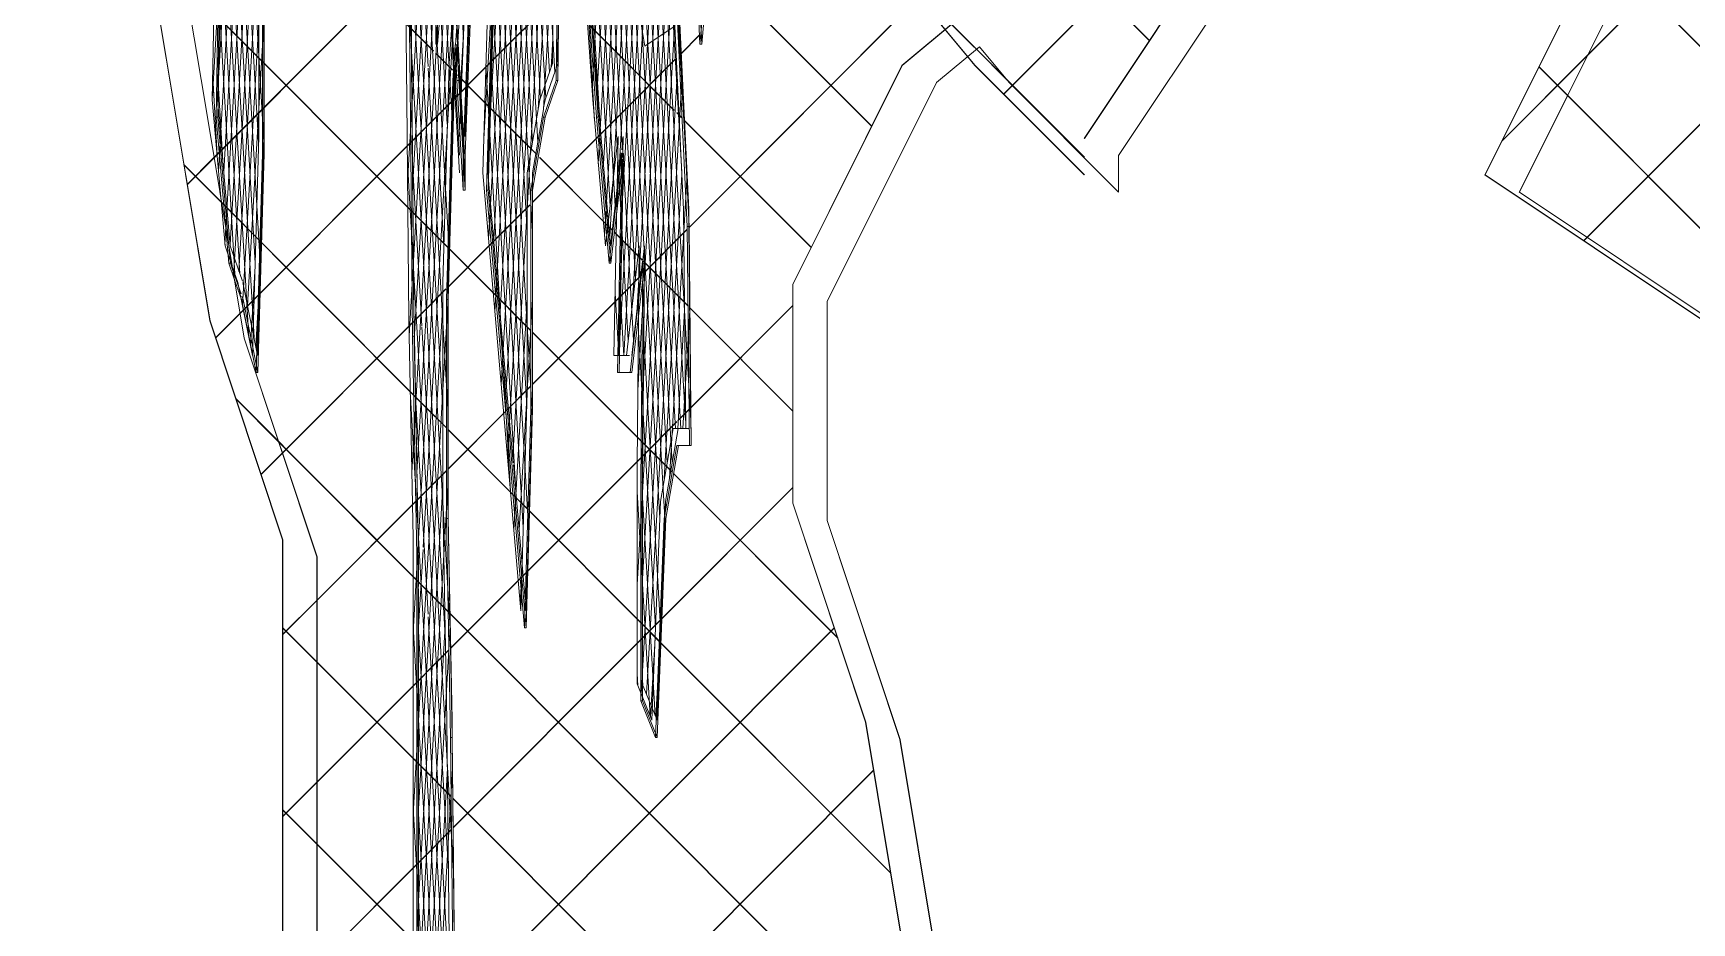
# Model space of a CAD drawing. Header units: millimetres. Extents: x -12186 to 152825, y -4386 to 9463.
# Drawn here: x 68266 to 68981, y 1744 to 2128 of the extents above; entities that cross this region are included whole.
import ezdxf

# ---------------------------------------------------------------- set-up
doc = ezdxf.new("R2010")
doc.units = ezdxf.units.MM
doc.layers.add('G-IMPT', color=8, linetype='Continuous', lineweight=5)
doc.layers.add('L-PLNT', color=71, linetype='Continuous', lineweight=5)

# ---------------------------------------------------------------- blocks, each defined once
blk = doc.blocks.new('SVA_Shades of Green Tree - Australian_Tree_based_on_Leopard_Tree_2901-V313-Section B-B')
at = {"layer": 'G-IMPT'}
for p, q in [((20848.89, 2100.86), (20905.13, 3071.88)), ((20953.44, 2102.35), (21009.6, 3072.1)), ((20955.66, 2102.35), (21011.82, 3072.1)), ((21190.1, 2101.5), (22158.22, 3071.25)), ((21193.95, 2105.49), (22158.09, 3071.25)), ((21052.91, 1960.9), (21003.66, 2811.33)), ((21055.13, 1960.9), (21005.88, 2811.33)), ((21048.57, 1957.47), (21000.89, 2780.84)), ((21050.78, 1957.47), (21003.1, 2780.84)), ((21044.89, 1942.57), (20998.49, 2743.91)), ((21047.11, 1942.57), (21000.7, 2743.91)), ((20986.92, 2080.85), (20953.67, 2655.08)), ((20989.14, 2080.85), (20955.88, 2655.08)), ((20940.32, 2123.95), (20431.39, 2633.73)), ((20940.44, 2123.95), (20431.51, 2633.73)), ((20939.66, 2112.66), (20909.44, 2634.58)), ((20941.84, 2113.37), (20911.65, 2634.58)), ((20864.63, 1996.54), (20831.73, 2564.69)), ((20866.84, 1996.67), (20833.95, 2564.69)), ((20867.32, 2028.61), (20837.38, 2545.65)), ((20868.83, 2080.89), (20842.28, 2539.35)), ((20869.53, 2028.61), (20840.39, 2531.95)), ((20871.05, 2080.89), (20845.01, 2530.59)), ((20984.61, 2042.31), (20958.36, 2495.64)), ((20986.83, 2042.31), (20960.58, 2495.64)), ((20851.54, 2068.14), (20876.29, 2495.44)), ((20853.76, 2068.14), (20878.5, 2495.44)), ((20851.11, 2100.86), (20872.86, 2476.43)), ((20984.43, 1966.99), (20956.83, 2443.71)), ((20986.65, 1966.99), (20959.04, 2443.71)), ((20854.69, 2044), (20875.79, 2408.37)), ((20856.48, 2036.77), (20878, 2408.37)), ((21012.55, 2103.44), (21029.46, 2395.49)), ((21014.76, 2103.44), (21031.68, 2395.49)), ((21041.73, 1918.71), (21015.36, 2374.09)), ((21043.95, 1918.71), (21017.57, 2374.09)), ((21023.18, 2051.77), (21042.1, 2378.46)), ((21025.4, 2051.77), (21044.32, 2378.46)), ((21015.24, 2071.55), (21032.57, 2370.73)), ((21017.46, 2071.55), (21034.78, 2370.73)), ((21051.26, 2067.84), (21034.71, 2353.69)), ((21052.04, 2092.63), (21036.92, 2353.69)), ((21017.97, 2040.18), (21035.68, 2345.97)), ((21020.18, 2040.18), (21037.89, 2345.97)), ((20965.91, 2082.32), (20980.87, 2340.75)), ((20968.12, 2082.32), (20983.09, 2340.75)), ((21024.08, 1988.92), (21044.52, 2341.85)), ((21026.3, 1988.92), (21046.74, 2341.85)), ((21404.99, 2081.47), (21662.99, 2339.9)), ((21441.96, 2118.63), (21662.86, 2339.9)), ((21031.23, 2021.65), (21013.85, 2321.82)), ((21033.44, 2021.65), (21016.06, 2321.82)), ((20858.13, 2025.14), (20874.49, 2307.51)), ((21029.82, 2009.47), (21046.8, 2302.66)), ((21032.03, 2009.47), (21049.01, 2302.66)), ((21023.34, 2079.4), (21011.5, 2283.83)), ((21025.56, 2079.4), (21014, 2279.02)), ((20957.09, 2125.48), (20948.75, 2269.43)), ((20959.3, 2125.48), (20950.97, 2269.43)), ((20973.4, 1976.41), (20990.42, 2270.36)), ((21020.31, 2053.27), (21007.61, 2272.63)), ((21022.53, 2053.27), (21010.1, 2267.82)), ((21252.94, 2124.64), (21109.24, 2268.58)), ((20975.62, 1976.41), (20992.25, 2263.63)), ((21032.3, 1973.96), (21048.86, 2259.87)), ((21034.52, 1973.96), (21051.07, 2259.87)), ((20967.95, 2039.14), (20980.52, 2256.27)), ((20970.67, 2007.78), (20985.07, 2256.27)), ((20990.37, 2099.83), (20981.31, 2256.27)), ((20994.26, 2111.03), (20985.8, 2257.07)), ((21252.81, 2124.64), (21122.89, 2254.78)), ((21440.18, 2038.3), (21656.95, 2255.43)), ((21441.56, 2039.81), (21656.82, 2255.43)), ((20970.16, 2039.14), (20982.41, 2250.55)), ((20972.89, 2007.78), (20986.85, 2248.88)), ((20992.58, 2099.83), (20983.95, 2248.88)), ((20996.47, 2111.03), (20988.3, 2252.26)), ((20976.13, 1945.05), (20993.43, 2243.9)), ((20985.85, 2074.8), (20995.44, 2240.28)), ((20860.35, 2025.14), (20871.45, 2216.76)), ((21031.99, 1890.16), (21050.92, 2217.08)), ((21034.21, 1890.16), (21053.14, 2217.08)), ((20989.34, 2094.72), (20996.16, 2212.54)), ((20991.57, 2095.12), (20998.16, 2208.92)), ((21013.65, 2089.86), (21007.39, 2197.98)), ((21015.87, 2089.86), (21009.61, 2197.98)), ((20852.9, 2193.37), (20851.07, 2099.01)), ((20933.98, 2193.37), (20934.89, 2099.35)), ((20948.63, 2036.26), (20939.66, 2191.08)), ((20945.57, 2127.27), (20941.88, 2191.08)), ((20953.68, 2122.81), (20958.58, 2193.37)), ((20939.66, 2021.27), (20949.25, 2186.76)), ((20941.88, 2021.27), (20951.46, 2186.76)), ((20982.92, 1914.71), (20967.43, 2182.13)), ((20985.13, 1914.71), (20969.65, 2182.13)), ((21698.25, 1913.86), (21431.27, 2181.29)), ((20871.12, 2083.28), (20871.12, 2177.64)), ((20933.02, 2063.47), (20939.66, 2178.12)), ((20935.24, 2063.47), (20941.88, 2178.12)), ((21122.35, 2180.27), (21174.44, 2117.68)), ((20858.5, 2024.1), (20850.18, 2167.65)), ((20860.71, 2024.1), (20852.4, 2167.65)), ((20940.44, 2045.52), (20821.03, 2165.13)), ((20838.09, 2062.62), (20940.44, 2165.14)), ((20849.64, 2074.31), (20940.32, 2165.14)), ((20939.66, 2034.23), (20932.03, 2165.98)), ((20941.88, 2034.23), (20934.25, 2165.98)), ((20939.66, 2099.69), (20943.3, 2162.56)), ((20941.88, 2099.69), (20945.52, 2162.56)), ((20955.46, 2075.2), (20950.5, 2160.81)), ((20957.63, 2075.89), (20952.71, 2160.81)), ((21177.33, 2121.82), (21139.25, 2159.96)), ((21224.85, 2074.35), (21139.38, 2159.96)), ((20950.14, 2088.54), (20946.08, 2158.79)), ((20952.36, 2088.54), (20948.3, 2158.63)), ((21133.23, 2087.69), (21063.1, 2157.94)), ((21698.12, 1913.86), (21459.78, 2152.61)), ((20940.32, 2045.52), (20837.25, 2148.76)), ((21133.1, 2087.69), (21073.34, 2147.56)), ((20939.66, 1942.84), (20951.31, 2143.99)), ((20941.88, 1942.84), (20953.53, 2143.99)), ((20968.66, 2114.98), (20997.49, 2143.86)), ((20968.67, 2115.11), (20997.5, 2143.99)), ((21054.37, 2043.98), (21153.37, 2143.15)), ((21054.37, 2044.11), (21153.25, 2143.15)), ((20861.82, 2010.37), (20868.9, 2132.65)), ((20864.04, 2010.37), (20871.12, 2132.65)), ((21047.98, 2094.66), (21011.72, 2130.98)), ((20944.17, 2120.08), (20940.32, 2123.95)), ((20944.2, 2120.18), (20940.44, 2123.95)), ((20945.82, 2123.07), (20945.57, 2127.27)), ((20994.93, 2112.97), (20995.65, 2125.32)), ((20997.21, 2113.95), (20997.86, 2125.32)), ((21022.48, 2120.07), (21011.72, 2130.85)), ((21050.77, 2118.93), (21058.9, 2127.07)), ((21050.78, 2118.81), (21058.91, 2126.95)), ((20952.38, 2111.99), (20945.38, 2119.01)), ((20952.39, 2111.86), (20945.38, 2118.87)), ((20950.84, 2036.26), (20945.82, 2123.07)), ((21047.98, 2094.53), (21023.05, 2119.5)), ((21024.92, 2093.03), (21048.53, 2116.68)), ((21191.53, 2107.59), (21178.27, 2120.88)), ((21404.86, 2081.47), (21441.96, 2118.63)), ((20948.17, 1965.78), (20939.66, 2112.66)), ((20950.38, 1965.78), (20941.88, 2112.66)), ((20958.22, 2106.14), (20954.57, 2109.8)), ((20954.99, 2113.92), (20957.67, 2067.55)), ((20958.92, 2105.23), (20968.66, 2114.98)), ((20958.93, 2105.36), (20968.67, 2115.11)), ((20977.61, 1928), (20966.83, 2114.12)), ((20979.82, 1928), (20969.04, 2114.12)), ((21024.92, 2092.9), (21048.52, 2116.55)), ((21033.8, 1842.93), (21049.24, 2109.65)), ((21051.33, 2107.4), (21051.46, 2109.65)), ((21433.1, 2100.9), (21420.75, 2113.28)), ((21606.68, 1927.16), (21420.87, 2113.28)), ((20851.13, 2072.83), (20849.05, 2108.83)), ((20853.35, 2072.83), (20851.26, 2108.83)), ((20954.85, 2101.27), (20958.16, 2104.59)), ((20954.86, 2101.15), (20958.16, 2104.46)), ((20958.22, 2106.02), (20955.37, 2108.87)), ((20968.12, 2096.22), (20958.93, 2105.43)), ((20968.12, 2096.1), (20958.93, 2105.3)), ((21036.01, 1842.93), (21051.33, 2107.4)), ((21189.97, 2101.5), (21193.7, 2105.24)), ((21224.72, 2074.35), (21192.99, 2106.13)), ((20851.07, 2099.01), (20856.54, 2036.1)), ((20933.73, 1997.3), (20939.66, 2099.69)), ((20934.89, 2099.01), (20935.8, 2004.99)), ((20936, 1998.13), (20941.88, 2099.69)), ((20940.32, 2086.72), (20952.25, 2098.67)), ((20940.44, 2086.72), (20952.24, 2098.53)), ((20953, 2099.29), (20954.86, 2101.15)), ((20953.01, 2099.43), (20954.85, 2101.27)), ((20985.76, 2078.55), (20968.12, 2096.22)), ((20981.33, 2082.86), (20968.12, 2096.1)), ((21599.02, 1934.7), (21433.1, 2100.9)), ((21015.18, 2083.27), (21024.49, 2092.6)), ((21015.19, 2083.16), (21024.5, 2092.48)), ((21051.37, 2091.26), (21049.07, 2093.56)), ((21051.38, 2091.13), (21049.07, 2093.43)), ((21053.48, 2067.84), (21052.04, 2092.63)), ((21107.12, 2035.41), (21052.14, 2090.49)), ((21107, 2035.41), (21052.15, 2090.35)), ((20850.33, 1996.45), (20940.44, 2086.72)), ((20860.83, 2007.09), (20940.32, 2086.72)), ((20868.38, 1988.92), (20871.12, 2083.28)), ((20985.77, 2078.42), (20982.46, 2081.73)), ((20986.95, 2055), (21015.18, 2083.27)), ((20986.95, 2054.87), (21015.19, 2083.16)), ((20837.97, 2062.62), (20849.57, 2074.24)), ((20978.34, 1945.05), (20985.82, 2074.24)), ((20988.86, 2075.44), (20986.29, 2078.02)), ((20988.85, 2075.33), (20986.29, 2077.89)), ((21018.44, 2045.69), (20989.93, 2074.24)), ((21018.43, 2045.83), (20990.06, 2074.24)), ((21028.2, 1995.52), (21023.62, 2074.55)), ((21025.86, 2075.89), (21025.83, 2074.24)), ((21025.86, 2074.24), (21025.84, 2074.55)), ((20852.91, 2054.64), (20836.57, 2071.01)), ((20940.44, 1967.09), (20836.7, 2071.01)), ((20939.66, 1955.8), (20932.94, 2071.85)), ((20939.22, 2001.61), (20935.16, 2071.85)), ((21030.41, 1995.52), (21025.92, 2073.12)), ((21043.72, 1935.83), (21051.31, 2066.88)), ((21053.39, 2064.63), (21053.52, 2066.88)), ((21045.93, 1935.83), (21053.39, 2064.63)), ((20940.32, 1967.09), (20852.91, 2054.64)), ((20969.08, 2037.1), (20985.8, 2053.84)), ((20969.09, 2036.98), (20985.79, 2053.71)), ((20950.41, 2035.4), (20940.32, 2045.52)), ((20950.42, 2035.53), (20940.44, 2045.52)), ((21021.54, 2042.71), (21018.43, 2045.83)), ((21021.53, 2042.6), (21018.44, 2045.69)), ((20854.27, 2036.77), (20854.69, 2044)), ((21024.68, 2039.44), (21022.19, 2041.93)), ((21024.68, 2039.56), (21022.2, 2042.05)), ((21034.25, 2029.98), (21024.68, 2039.56)), ((21034.28, 2029.82), (21024.68, 2039.44)), ((21034.84, 2024.54), (21053.58, 2043.31)), ((21034.85, 2024.42), (21053.57, 2043.17)), ((21055.16, 1957.47), (21054.32, 2044.43)), ((21440.06, 2038.3), (21441.56, 2039.81)), ((20856.54, 2036.1), (20861.84, 2020.85)), ((20949.29, 1868), (20939.66, 2034.23)), ((20951.47, 1868.64), (20941.88, 2034.23)), ((20950.66, 2018.52), (20969.09, 2036.98)), ((20950.67, 2018.66), (20969.08, 2037.1)), ((20971.01, 2014.9), (20951.13, 2034.81)), ((20971.02, 2014.76), (20951.13, 2034.68)), ((20865.35, 1992.94), (20867.22, 2025.15)), ((20867.57, 1992.94), (20869.43, 2025.15)), ((21029.65, 1988.92), (21034.35, 2029.47)), ((21053.96, 2010.11), (21034.6, 2029.5)), ((21053.96, 2010.24), (21034.62, 2029.61)), ((21035.05, 2028.71), (21035.03, 2026.92)), ((20862.01, 2020.37), (20868.38, 1988.92)), ((20934.87, 1938.48), (20939.66, 2021.27)), ((20937.08, 1938.48), (20941.88, 2021.27)), ((20940.32, 2008.29), (20949.57, 2017.56)), ((20940.44, 2008.29), (20949.58, 2017.44)), ((21024.19, 2013.87), (21033.91, 2023.61)), ((21024.19, 2013.74), (21033.89, 2023.46)), ((20939.66, 1864.41), (20948.17, 2011.29)), ((20941.88, 1864.41), (20950.38, 2011.29)), ((20986.21, 1999.68), (20971.01, 2014.9)), ((20981.89, 2003.87), (20971.02, 2014.76)), ((20978.85, 1913.69), (20984.61, 2013.18)), ((20981.07, 1913.69), (20986.83, 2013.18)), ((20986.95, 1976.57), (21024.19, 2013.87)), ((20986.95, 1976.44), (21024.19, 2013.74)), ((21024.04, 1988.92), (21022.49, 2015.74)), ((21026.25, 1988.92), (21024.7, 2015.74)), ((21099.19, 1964.93), (21054.71, 2009.49)), ((21055.12, 1966.3), (21099.19, 2010.44)), ((21055.12, 1966.43), (21099.06, 2010.44)), ((20850.2, 1996.45), (20860.83, 2007.09)), ((20869.91, 1937.64), (20940.44, 2008.29)), ((20879.07, 1946.94), (20940.32, 2008.29)), ((20935.81, 2004.65), (20937.63, 1910.29)), ((20986.21, 1999.55), (20982.5, 2003.26)), ((21049.51, 1957.47), (21052.46, 2008.27)), ((21051.73, 1957.47), (21054.67, 2008.27)), ((21099.06, 1964.93), (21055.58, 2008.49)), ((20941.88, 1955.8), (20939.25, 2001.21)), ((21033.76, 1952.05), (20986.95, 1998.94)), ((21033.76, 1951.92), (20986.95, 1998.81)), ((21039.91, 1871.66), (21032.54, 1998.94)), ((21042.13, 1871.66), (21034.76, 1998.94)), ((20975.35, 1964.95), (20986.21, 1975.83)), ((20975.36, 1964.83), (20986.21, 1975.7)), ((20877.55, 1951.54), (20858.96, 1970.15)), ((20940.44, 1888.66), (20859.09, 1970.15)), ((20939.66, 1877.37), (20934.24, 1971)), ((20941.88, 1877.37), (20936.46, 1971)), ((20949.76, 1957.63), (20940.32, 1967.09)), ((20949.76, 1957.75), (20940.44, 1967.09)), ((20950.5, 1940.06), (20975.35, 1964.95)), ((20950.5, 1939.93), (20975.36, 1964.83)), ((21033.69, 1944.96), (21049.07, 1960.37)), ((21033.69, 1944.83), (21049.07, 1960.24)), ((21049.59, 1960.76), (21054.39, 1965.57)), ((21049.6, 1960.9), (21054.39, 1965.7)), ((20950.62, 1766.61), (20939.66, 1955.8)), ((20952.83, 1766.61), (20941.88, 1955.8)), ((20978.47, 1929), (20950.5, 1957.01)), ((20978.49, 1928.86), (20950.5, 1956.89)), ((20869.78, 1937.64), (20879.07, 1946.94)), ((20940.32, 1888.66), (20877.55, 1951.54)), ((21047.1, 1938.69), (21033.76, 1952.05)), ((21047.08, 1938.58), (21033.76, 1951.92)), ((20935.41, 1869.45), (20939.66, 1942.84)), ((20939.76, 1906.29), (20941.88, 1942.84)), ((20940.32, 1929.86), (20949.76, 1939.32)), ((20940.44, 1929.86), (20949.76, 1939.19)), ((20984.92, 1895.98), (21033.69, 1944.83)), ((20984.93, 1896.12), (21033.69, 1944.96)), ((21118.38, 1867.16), (21047.71, 1937.95)), ((21118.51, 1867.16), (21047.72, 1938.06)), ((20939.66, 1785.98), (20948.17, 1932.86)), ((20941.88, 1785.98), (20950.38, 1932.86)), ((21042.68, 1875.41), (21099.19, 1932.02)), ((21042.68, 1875.54), (21099.06, 1932.02)), ((20879.3, 1868.61), (20940.44, 1929.86)), ((20894.02, 1883.49), (20940.32, 1929.86)), ((20984.95, 1922.5), (20978.47, 1929)), ((20984.95, 1922.38), (20978.49, 1928.86)), ((21037.58, 1833.61), (21031.99, 1930.05)), ((21039.79, 1833.61), (21034.21, 1930.05)), ((21033.59, 1873.79), (20985.67, 1921.79)), ((21033.59, 1873.66), (20985.67, 1921.66)), ((20937.63, 1910.29), (20937.63, 1438.5)), ((20937.63, 1869.45), (20939.71, 1905.32)), ((20981.58, 1882.32), (20982.39, 1896.28)), ((20981.62, 1892.8), (20984.17, 1895.36)), ((20981.63, 1892.68), (20984.16, 1895.22)), ((20983.79, 1882.32), (20984.6, 1896.28)), ((20950.54, 1878.42), (20940.32, 1888.66)), ((20950.54, 1878.55), (20940.44, 1888.66)), ((20951.58, 1862.72), (20981.62, 1892.8)), ((20951.58, 1862.59), (20981.63, 1892.68)), ((20879.17, 1868.61), (20894.02, 1883.49)), ((20950.46, 1691.01), (20939.66, 1877.37)), ((20952.67, 1691.01), (20941.94, 1876.29)), ((21138.61, 1690.17), (20951.29, 1877.8)), ((21138.48, 1690.17), (20951.29, 1877.67)), ((21033.59, 1866.43), (21041.91, 1874.77)), ((21033.59, 1866.3), (21041.91, 1874.64)), ((21041.57, 1865.8), (21033.59, 1873.79)), ((21041.56, 1865.67), (21033.59, 1873.66)), ((20894.02, 1856.61), (20879.17, 1871.48)), ((20940.44, 1810.23), (20879.3, 1871.48)), ((20939.66, 1798.94), (20935.41, 1872.32)), ((20941.88, 1798.94), (20937.63, 1872.32)), ((20939.66, 1707.55), (20949.21, 1872.33)), ((20941.88, 1707.55), (20951.4, 1872.02)), ((20952.7, 1785.41), (21033.59, 1866.43)), ((20953.02, 1707.17), (21117.06, 1871.49)), ((20953.02, 1707.3), (21116.94, 1871.49)), ((21037.77, 1833.13), (21039.73, 1867.02)), ((21039.99, 1833.13), (21041.95, 1867.02)), ((20935.41, 1791.03), (20939.66, 1864.41)), ((20937.63, 1791.03), (20941.88, 1864.41)), ((20941.51, 1852.63), (20950.86, 1861.99)), ((20941.52, 1852.51), (20950.86, 1861.86)), ((20952.7, 1785.28), (21033.59, 1866.3)), ((21141.31, 1765.76), (21042.27, 1864.96)), ((21141.43, 1765.76), (21042.28, 1865.08)), ((20940.32, 1810.23), (20894.02, 1856.61)), ((20894.02, 1805.06), (20940.98, 1852.09)), ((20879.3, 1790.18), (20940.44, 1851.43)), ((21032.28, 1846.68), (21031.99, 1851.62)), ((21034.49, 1846.68), (21034.21, 1851.62)), ((20952.28, 1824.26), (20952.21, 1831.66)), ((20939.66, 1629.12), (20950.19, 1810.93)), ((20951.83, 1798.7), (20940.32, 1810.23)), ((20951.83, 1798.83), (20940.44, 1810.23)), ((20941.88, 1629.12), (20952.41, 1810.93)), ((20952.32, 1628.05), (21134.06, 1810.08)), ((20952.32, 1628.17), (21133.93, 1810.08)), ((20879.17, 1790.18), (20894.02, 1805.06)), ((20949.99, 1620.6), (20939.66, 1798.94)), ((20952.21, 1620.6), (20941.88, 1798.94)), ((21130.61, 1619.75), (20952.58, 1798.08)), ((21130.48, 1619.75), (20952.58, 1797.95)), ((20894.02, 1778.18), (20879.17, 1793.05)), ((20940.44, 1731.8), (20879.3, 1793.05)), ((20939.66, 1720.51), (20935.41, 1793.9)), ((20941.88, 1720.51), (20937.63, 1793.9)), ((20935.41, 1712.6), (20939.66, 1785.98)), ((20937.63, 1712.6), (20941.88, 1785.98)), ((20940.32, 1773), (20951.97, 1784.67)), ((20940.44, 1773), (20951.97, 1784.55)), ((20940.32, 1731.8), (20894.02, 1778.18)), ((20879.3, 1711.75), (20940.44, 1773)), ((20894.02, 1726.63), (20940.32, 1773))]:
    blk.add_line(p, q, dxfattribs=at)
at = {"layer": 'G-IMPT', "flags": 128}
for points in [[(20955.46, 2083.28), (20959.1, 2177.64)], [(20968.21, 2161.91), (20965.48, 2067.55), (20970.95, 2004.65), (20976.41, 1941.74), (20981.88, 1878.84), (20984.61, 1973.2), (20984.61, 2067.55), (20990.08, 2099.01), (20995.55, 2114.73), (20996.46, 2209.09)], [(21007.39, 2177.64), (21012.86, 2099.01), (21018.32, 2036.1), (21023.79, 2083.28), (21021.97, 1988.92), (21027.44, 1988.92), (21032.9, 2036.1), (21031.99, 1941.74), (21031.99, 1847.38), (21038.37, 1831.66), (21042.01, 1926.02), (21047.48, 1957.47), (21052.95, 1957.47), (21052.04, 2051.83), (21047.48, 2146.19)], [(20939.66, 2399.55), (20944.52, 2413.53), (20955.46, 2570.8), (20959.1, 2476.44), (20953.64, 2397.81), (20949.08, 2303.45), (20948.17, 2209.09), (20952.72, 2114.73), (20955.46, 2067.55)], [(21057.34, 2430.19), (21224.85, 2569.95), (21287.67, 2475.6), (21193.43, 2396.96), (21114.9, 2302.61), (21099.19, 2208.25), (21177.73, 2113.89), (21224.85, 2066.71)], [(21224.85, 2082.44), (21287.67, 2176.79), (21381.91, 2255.43), (21444.74, 2161.07), (21397.62, 2066.71), (21491.86, 2003.8)], [(20960.72, 2467.92), (20955.85, 2397.81), (20951.29, 2303.45), (20950.38, 2209.09), (20954.94, 2114.73)], [(20266.74, 2444.14), (20360.98, 2444.14), (20455.22, 2428.42), (20549.46, 2412.69), (20643.7, 2381.24), (20737.94, 2286.88), (20816.47, 2192.52), (20832.18, 2098.16), (20847.89, 2003.8), (20879.3, 1909.45), (20879.3, 1437.65), (20863.59, 1343.29), (20832.18, 1248.94), (20832.18, 1060.22), (20863.59, 965.86), (20863.59, 588.43), (20857.35, 550.91)], [(20899.88, 2444.99), (20905.35, 2444.99), (20910.81, 2429.26), (20916.28, 2413.53), (20921.75, 2382.08), (20927.21, 2287.72), (20931.77, 2193.37), (20932.68, 2099.01), (20933.59, 2004.65), (20935.41, 1910.29), (20935.41, 1438.5), (20934.5, 1344.14), (20932.68, 1249.78), (20932.68, 1061.06), (20934.5, 966.71), (20934.5, 589.27), (20934.14, 551.21)], [(20812.41, 2382.08), (20818.79, 2319.18), (20824.26, 2303.45), (20828.81, 2209.09), (20835.19, 2209.09), (20841.57, 2287.72), (20847.04, 2287.72), (20850.68, 2193.37), (20848.86, 2099.01), (20852.5, 2057.15)], [(20647.22, 2377.58), (20737.81, 2286.88), (20816.34, 2192.52), (20832.05, 2098.16), (20847.76, 2003.8), (20879.17, 1909.45), (20879.17, 1437.65), (20863.46, 1343.29), (20832.05, 1248.94), (20832.05, 1060.22), (20863.46, 965.86), (20863.46, 588.43), (20857.23, 550.99)], [(21009.61, 2266.39), (21009.61, 2177.64), (21015.07, 2099.01), (21020.54, 2036.1), (21025.18, 2076.18)], [(20966.34, 2249.89), (20966.78, 2256.27), (20970.43, 2161.91), (20967.69, 2067.55), (20973.16, 2004.65), (20978.55, 1942.65)], [(21224.72, 2082.44), (21287.54, 2176.79), (21381.78, 2255.43), (21390.25, 2242.71)], [(20957.67, 2083.28), (20961.32, 2177.64), (20966.2, 2247.9)], [(21390.25, 2242.71), (21444.61, 2161.07), (21397.49, 2066.71), (21491.73, 2003.8), (21585.97, 1940.9), (21680.21, 1877.99), (21681.15, 1879.88)], [(20857.54, 2026.86), (20859.79, 2020.37), (20866.17, 1988.92), (20868.9, 2083.28), (20868.9, 2177.64), (20870.79, 2216.76)], [(20991.7, 2095.56), (20992.29, 2099.01), (20997.76, 2114.73), (20998.62, 2203.66)], [(20945.51, 544.02), (20947.26, 589.27), (20947.26, 1344.14), (20949.99, 1438.5), (20949.99, 1642.94), (20950.9, 1737.3), (20949.99, 1831.66), (20948.17, 1926.02), (20948.17, 2020.37), (20950.9, 2114.73), (20956.37, 2193.37)], [(21053.39, 543.23), (21083.49, 588.43), (21083.49, 1343.29), (21130.61, 1437.65), (21130.61, 1642.1), (21146.31, 1736.46), (21130.61, 1830.81), (21099.19, 1925.17), (21099.19, 2019.53), (21146.31, 2113.89), (21240.55, 2192.52)], [(21083.36, 1343.29), (21130.48, 1437.65), (21130.48, 1642.1), (21146.18, 1736.46), (21130.48, 1830.81), (21099.06, 1925.17), (21099.06, 2019.53), (21146.18, 2113.89), (21240.42, 2192.52)], [(21054.32, 2044.43), (21054.25, 2051.83), (21049.95, 2140.82)], [(20952.21, 1831.66), (20950.38, 1926.02), (20950.38, 2020.37), (20953.12, 2114.73), (20953.62, 2121.91)], [(21174.44, 2117.68), (21177.6, 2113.89), (21224.72, 2066.71)], [(20978.63, 1941.74), (20984.09, 1878.84), (20986.83, 1973.2), (20986.83, 2067.55), (20991.58, 2094.89)], [(21025.34, 2077.54), (21026.01, 2083.28), (21025.86, 2075.89)], [(21025.81, 2073.18), (21024.18, 1988.92), (21028.74, 1988.92)], [(20852.5, 2057.15), (20854.33, 2036.1), (20857.54, 2026.86)], [(21034.43, 2030.13), (21035.12, 2036.1), (21035.05, 2028.71)], [(21035.03, 2026.92), (21034.21, 1941.74), (21034.21, 1847.38), (21040.28, 1832.41)], [(21040.58, 1831.66), (21044.23, 1926.02), (21049.69, 1957.47), (21054.47, 1957.47)], [(20947.72, 543.93), (20949.47, 589.27), (20949.47, 1344.14), (20952.21, 1438.5), (20952.21, 1642.94), (20953.12, 1737.3), (20952.28, 1824.26)]]:
    blk.add_lwpolyline(points, dxfattribs=at)
at = {"layer": 'L-PLNT'}
for p, q in [((20945.21, 2123.07), (20944.3, 2217.42)), ((21054.54, 2217.42), (21059.1, 2123.07)), ((21059.83, 2123.07), (21055.28, 2217.42)), ((21019.63, 2216.58), (21035.34, 2122.22)), ((21035.38, 2122.22), (21019.67, 2216.58)), ((20997.14, 2107.34), (20998.05, 2201.7)), ((20998.79, 2201.7), (20997.88, 2107.34)), ((20846.86, 2090.77), (20831.15, 2185.13)), ((20831.19, 2185.13), (20846.9, 2090.77)), ((20852.28, 2185.97), (20850.45, 2091.61)), ((20851.19, 2091.61), (20853, 2185.34)), ((20933.36, 2185.97), (20934.27, 2091.61)), ((20935.01, 2091.61), (20934.1, 2185.97)), ((20950.58, 2184.85), (20945.21, 2123.07)), ((21059.1, 2123.07), (21064.56, 2185.97)), ((21065.3, 2185.97), (21059.83, 2123.07)), ((20945.95, 2123.07), (20950.74, 2178.24)), ((20870.5, 2075.89), (20870.5, 2170.24)), ((20871.24, 2170.24), (20871.24, 2075.89)), ((20957.05, 2075.89), (20960.7, 2170.24)), ((20961.44, 2170.24), (20957.79, 2075.89)), ((21008.99, 2170.24), (21014.45, 2091.61)), ((21015.19, 2091.61), (21009.72, 2170.24)), ((21302.35, 2169.4), (21239.52, 2075.04)), ((21239.57, 2075.04), (21302.39, 2169.4)), ((20969.81, 2154.52), (20967.07, 2060.16)), ((20967.81, 2060.16), (20970.55, 2154.52)), ((21412.3, 2059.32), (21459.42, 2153.67)), ((21459.46, 2153.67), (21412.34, 2059.32)), ((21053.63, 2044.43), (21049.07, 2138.79)), ((21049.81, 2138.79), (21054.37, 2044.43)), ((20945.87, 2130.71), (20945.95, 2123.07)), ((21035.38, 2122.25), (21048, 2130.67)), ((21048, 2130.64), (21035.38, 2122.22)), ((20945.21, 2123.07), (20945.95, 2123.07)), ((20952.5, 2107.34), (20953.57, 2122.81)), ((20953.57, 2122.81), (20954.32, 2107.34)), ((20953.57, 2122.81), (20954.31, 2122.81)), ((20954.31, 2122.81), (20953.88, 2116.54)), ((20955.06, 2107.34), (20954.31, 2122.81)), ((21035.34, 2122.22), (21035.38, 2122.22)), ((21059.1, 2123.07), (21059.83, 2123.07)), ((21161.03, 2106.49), (21179.57, 2121.96)), ((21179.53, 2121.96), (21161.03, 2106.53)), ((21192.4, 2106.49), (21179.53, 2121.96)), ((21179.53, 2121.96), (21179.57, 2121.96)), ((21179.57, 2121.96), (21192.45, 2106.49)), ((20953.88, 2116.54), (20953.24, 2107.34)), ((20949.76, 2012.98), (20952.5, 2107.34)), ((20953.24, 2107.34), (20950.5, 2012.98)), ((20952.5, 2107.34), (20953.24, 2107.34)), ((20954.32, 2107.34), (20957.05, 2060.16)), ((20954.32, 2107.34), (20955.06, 2107.34)), ((20957.79, 2060.16), (20955.06, 2107.34)), ((20991.67, 2091.61), (20997.14, 2107.34)), ((20997.88, 2107.34), (20992.41, 2091.61)), ((20997.14, 2107.34), (20997.88, 2107.34)), ((21160.99, 2106.49), (21113.87, 2012.14)), ((21113.91, 2012.14), (21161.03, 2106.49)), ((21160.99, 2106.49), (21161.03, 2106.49)), ((21239.52, 2059.32), (21192.4, 2106.49)), ((21192.4, 2106.49), (21192.45, 2106.49)), ((21192.45, 2106.49), (21239.57, 2059.32)), ((20862.56, 1996.41), (20846.86, 2090.77)), ((20846.9, 2090.77), (20862.61, 1996.41)), ((20850.45, 2091.61), (20851.19, 2091.61)), ((20850.47, 2091.36), (20854.49, 2045.18)), ((20856.03, 2035.9), (20851.2, 2091.49)), ((20934.27, 2091.61), (20935.19, 1997.25)), ((20935.92, 1998.04), (20935.01, 2091.61)), ((20986.21, 2060.16), (20991.67, 2091.61)), ((20992.41, 2091.61), (20986.95, 2060.16)), ((20991.67, 2091.61), (20992.41, 2091.61)), ((21014.45, 2091.61), (21019.92, 2028.71)), ((21014.45, 2091.61), (21015.19, 2091.61)), ((21020.66, 2028.71), (21015.19, 2091.61)), ((20867.76, 1981.53), (20870.5, 2075.89)), ((20871.24, 2075.89), (20868.5, 1981.53)), ((20870.5, 2075.89), (20871.24, 2075.89)), ((20957.05, 2060.16), (20957.05, 2075.89)), ((20957.05, 2075.89), (20957.79, 2075.89)), ((20957.79, 2075.89), (20957.79, 2060.16)), ((21019.92, 2028.71), (21025.39, 2075.89)), ((21025.39, 2075.89), (21023.56, 1981.53)), ((21024.3, 1981.53), (21026.12, 2075.89)), ((21025.39, 2075.89), (21026.12, 2075.89)), ((21026.12, 2075.89), (21025.93, 2074.24)), ((21239.52, 2075.04), (21239.52, 2059.32)), ((21239.52, 2075.04), (21239.57, 2075.04)), ((21239.57, 2059.32), (21239.57, 2075.04)), ((21025.24, 2068.24), (21020.66, 2028.71)), ((21025.85, 2073.5), (21025.24, 2068.24)), ((20957.05, 2060.16), (20957.79, 2060.16)), ((20967.07, 2060.16), (20972.54, 1997.25)), ((20967.07, 2060.16), (20967.81, 2060.16)), ((20973.28, 1997.25), (20967.81, 2060.16)), ((20986.21, 1965.8), (20986.21, 2060.16)), ((20986.21, 2060.16), (20986.95, 2060.16)), ((20986.95, 2060.16), (20986.95, 1965.8)), ((21239.52, 2059.32), (21239.57, 2059.32)), ((21412.3, 2059.32), (21412.34, 2059.32)), ((21412.34, 2059.32), (21506.58, 1996.41)), ((21506.54, 1996.41), (21412.34, 2059.29)), ((20854.49, 2045.18), (20855.92, 2028.71)), ((21054.54, 1950.07), (21053.63, 2044.43)), ((21053.63, 2044.43), (21054.37, 2044.43)), ((21054.37, 2044.43), (21055.28, 1950.07)), ((20856.66, 2028.71), (20856.03, 2035.9)), ((20855.92, 2028.71), (20858.43, 2021.47)), ((20855.92, 2028.71), (20856.66, 2028.71)), ((20857.76, 2025.55), (20856.66, 2028.71)), ((20861.25, 2015.48), (20857.76, 2025.55)), ((21019.92, 2028.71), (21020.66, 2028.71)), ((21029.03, 1981.53), (21034.5, 2028.71)), ((21034.5, 2028.71), (21033.59, 1934.35)), ((21034.32, 1934.35), (21035.24, 2028.71)), ((21035.24, 2028.71), (21034.43, 2021.76)), ((21034.5, 2028.71), (21035.24, 2028.71)), ((20858.43, 2021.47), (20861.39, 2012.98)), ((21034.43, 2021.76), (21029.77, 1981.53)), ((20861.39, 2012.98), (20867.76, 1981.53)), ((20861.39, 2012.98), (20862.12, 2012.98)), ((20862.12, 2012.98), (20861.6, 2014.48)), ((20868.5, 1981.53), (20862.12, 2012.98)), ((20949.76, 1918.62), (20949.76, 2012.98)), ((20949.76, 2012.98), (20950.5, 2012.98)), ((20950.5, 2012.98), (20950.5, 1918.62)), ((21113.87, 2012.14), (21113.87, 1917.78)), ((21113.87, 2012.14), (21113.91, 2012.14)), ((21113.91, 1917.78), (21113.91, 2012.14)), ((20893.98, 1902.05), (20862.56, 1996.41)), ((20862.56, 1996.41), (20862.61, 1996.41)), ((20862.61, 1996.41), (20894.02, 1902.05)), ((20935.19, 1997.25), (20937.01, 1902.9)), ((20935.19, 1997.25), (20935.92, 1997.25)), ((20937.73, 1903.78), (20935.92, 1997.25)), ((20972.54, 1997.25), (20978.01, 1934.35)), ((20978.75, 1934.35), (20973.28, 1997.25)), ((20867.76, 1981.53), (20868.5, 1981.53)), ((21023.56, 1981.53), (21029.03, 1981.53)), ((21023.56, 1981.53), (21024.3, 1981.53)), ((21029.03, 1981.53), (21024.3, 1981.53)), ((21029.03, 1981.53), (21029.77, 1981.53)), ((20983.47, 1871.44), (20986.21, 1965.8)), ((20986.95, 1965.8), (20984.21, 1871.44)), ((20986.21, 1965.8), (20986.95, 1965.8)), ((21043.61, 1918.62), (21049.07, 1950.07)), ((21049.81, 1950.07), (21044.35, 1918.62)), ((21049.07, 1950.07), (21054.54, 1950.07)), ((21049.07, 1950.07), (21049.81, 1950.07)), ((21054.54, 1950.07), (21049.81, 1950.07)), ((21054.54, 1950.07), (21055.28, 1950.07)), ((20978.01, 1934.35), (20983.47, 1871.44)), ((20984.21, 1871.44), (20978.75, 1934.35)), ((21033.59, 1934.35), (21033.59, 1839.99)), ((21033.59, 1934.35), (21034.32, 1934.35)), ((21034.32, 1839.99), (21034.32, 1933.19)), ((20951.59, 1824.26), (20949.76, 1918.62)), ((20949.76, 1918.62), (20950.5, 1918.62)), ((20950.5, 1918.62), (20952.32, 1824.26)), ((21039.96, 1824.26), (21043.61, 1918.62)), ((21044.35, 1918.62), (21040.7, 1824.26)), ((21043.61, 1918.62), (21044.35, 1918.62)), ((21113.87, 1917.78), (21145.28, 1823.42)), ((21113.87, 1917.78), (21113.91, 1917.78)), ((21145.33, 1823.42), (21113.91, 1917.78)), ((20937.01, 1902.9), (20937.01, 1431.1)), ((20937.01, 1902.9), (20937.75, 1902.9)), ((20937.75, 1889.36), (20937.75, 1902.9)), ((20893.98, 1430.26), (20893.98, 1902.05)), ((20893.98, 1902.05), (20894.02, 1902.05)), ((20894.02, 1902.05), (20894.02, 1430.26)), ((20937.75, 1431.1), (20937.75, 1888.37)), ((20983.47, 1871.44), (20984.21, 1871.44)), ((21033.59, 1839.99), (21039.96, 1824.26)), ((21033.59, 1839.99), (21034.32, 1839.99)), ((21039.84, 1826.39), (21034.32, 1839.99)), ((20952.5, 1729.9), (20951.59, 1824.26)), ((20951.59, 1824.26), (20952.32, 1824.26)), ((20952.32, 1824.26), (20953.24, 1729.9)), ((21039.96, 1824.26), (21040.7, 1824.26)), ((21040.7, 1824.26), (21040.03, 1825.93)), ((21145.28, 1823.42), (21160.99, 1729.06)), ((21145.28, 1823.42), (21145.33, 1823.42)), ((21161.03, 1729.06), (21145.33, 1823.42))]:
    blk.add_line(p, q, dxfattribs=at)

msp = doc.modelspace()

# ---------------------------------------------------------------- block references
at = {"layer": 'L-PLNT'}
msp.add_blockref('SVA_Shades of Green Tree - Australian_Tree_based_on_Leopard_Tree_2901-V313-Section B-B', (47494.18, 0), dxfattribs=at)

doc.saveas('drawing.dxf')
